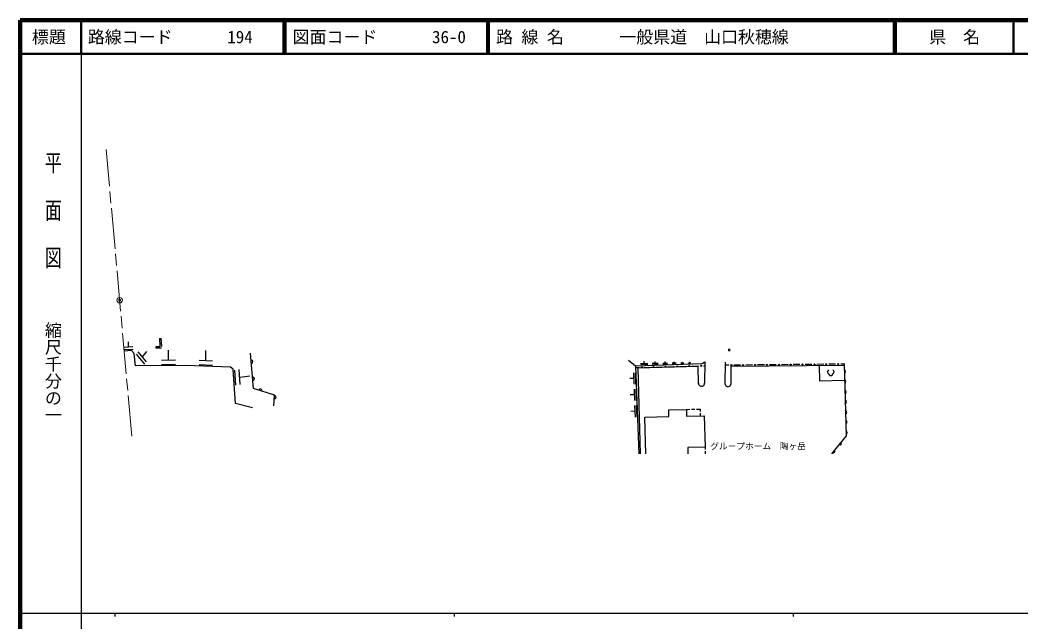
# Model space of a CAD drawing. Units: millimetres on the paper, with parts at other scales. Extents: x 40 to 680, y 20 to 380.
# Drawn here: x 40 to 335.2, y 202.4 to 380 of the extents above; entities that cross this region are included whole.
import ezdxf
from ezdxf.enums import TextEntityAlignment as Align

# ---------------------------------------------------------------- set-up
doc = ezdxf.new("R2010")
doc.units = ezdxf.units.MM
doc.header["$PDMODE"] = 32
doc.header["$PDSIZE"] = 0.5
doc.linetypes.add('CHAIN', pattern=[18.5, 12, -1.5, 3.5, -1.5])
for name, color, linetype, lineweight in [('M-BGD', 7, 'Continuous', 25), ('M-BMK-SRVR', 3, 'Continuous', 13), ('M-OTRS', 6, 'CHAIN', 13), ('M-TTL', 2, 'Continuous', 140), ('M-TTL-BAND', 7, 'Continuous', 25), ('M-TTL-LINE', 7, 'Continuous', 50)]:
    doc.layers.add(name, color=color, linetype=linetype, lineweight=lineweight)
doc.layers.add('M-TTL-TXT', color=7, linetype='Continuous')
doc.styles.add('@ＭＳ ゴシック', font='')
doc.styles.add('ＭＳ ゴシック', font='')
doc.styles.get('@ＭＳ ゴシック').set_extended_font_data('@MS Gothic')
doc.styles.get('ＭＳ ゴシック').set_extended_font_data('MS Gothic')

msp = doc.modelspace()

# ---------------------------------------------------------------- linework, layer by layer
at = {"layer": 'M-BGD'}
for p, q in [((73.306, 283.538), (70.746, 283.364)), ((72.026, 283.451), (71.945, 285.106)), ((80.018, 283.62), (80.016, 283.22)), ((81.242, 283.613), (80.018, 283.62)), ((81.117, 286.14), (81.242, 283.613)), ((81.568, 286.14), (81.692, 283.636)), ((72.855, 282.506), (70.712, 282.353)), ((73.341, 282.828), (70.781, 282.655)), ((73.711, 281.638), (72.855, 282.506)), ((74.071, 277.929), (73.711, 281.638)), ((76.788, 278.465), (74.329, 281.375)), ((77.344, 279.165), (74.885, 282.074)), ((76.115, 280.619), (77.412, 282.251)), ((81.713, 283.211), (80.016, 283.22)), ((83.791, 279.621), (83.816, 282.606)), ((94.78, 279.446), (94.753, 282.524)), ((108.893, 271.293), (107.977, 281.689)), ((248.984, 282.932), (248.99, 282.474)), ((248.984, 282.932), (249.42, 282.93)), ((248.99, 282.474), (249.418, 282.474)), ((88.755, 278.041), (74.071, 277.929)), ((85.826, 278.381), (81.735, 278.303)), ((85.837, 279.66), (81.745, 279.582)), ((102.083, 277.572), (88.755, 278.041)), ((96.718, 279.373), (92.841, 279.519)), ((96.73, 278.08), (92.853, 278.226)), ((102.855, 276.968), (102.083, 277.572)), ((219.463, 279.646), (221.558, 278.015)), ((221.558, 278.015), (241.178, 278.639)), ((221.558, 278.015), (222.452, 252.033)), ((239.971, 277.761), (222.161, 277.256)), ((225.131, 278.645), (223.03, 278.578)), ((225.141, 278.329), (223.04, 278.263)), ((224.081, 278.611), (224.057, 279.347)), ((224.1, 277.52), (226.1, 277.575)), ((228.212, 278.69), (226.458, 278.635)), ((228.22, 278.427), (226.467, 278.372)), ((227.335, 278.662), (227.315, 279.276)), ((227.599, 277.616), (229.598, 277.671)), ((230.994, 278.731), (229.555, 278.686)), ((231.001, 278.516), (229.562, 278.47)), ((230.275, 278.709), (230.259, 279.212)), ((231.098, 277.712), (233.097, 277.767)), ((233.508, 278.769), (232.353, 278.732)), ((233.513, 278.595), (232.358, 278.559)), ((232.93, 278.75), (232.917, 279.155)), ((234.596, 277.808), (236.596, 277.863)), ((235.778, 278.802), (234.88, 278.774)), ((235.782, 278.668), (234.884, 278.639)), ((235.329, 278.788), (235.319, 279.102)), ((237.829, 278.833), (237.163, 278.811)), ((237.832, 278.733), (237.166, 278.711)), ((237.496, 278.822), (237.489, 279.055)), ((238.095, 277.904), (240.094, 277.959)), ((240.102, 272.801), (239.971, 277.761)), ((241.178, 278.639), (241.945, 279.158)), ((241.594, 278), (241.937, 278.01)), ((241.945, 279.158), (241.904, 272.872)), ((247.967, 279.099), (247.901, 272.744)), ((249.028, 278.176), (248.05, 278.167)), ((249.7, 272.695), (249.773, 277.863)), ((249.773, 277.863), (283.035, 278.189)), ((252.528, 278.209), (250.528, 278.19)), ((256.028, 278.241), (254.028, 278.222)), ((259.527, 278.273), (257.527, 278.255)), ((263.027, 278.306), (261.027, 278.287)), ((266.527, 278.338), (264.527, 278.32)), ((270.027, 278.371), (268.027, 278.352)), ((273.527, 278.403), (271.527, 278.385)), ((277.027, 278.436), (275.027, 278.417)), ((275.674, 278.117), (275.776, 273.555)), ((280.526, 278.468), (278.527, 278.449)), ((283.026, 278.491), (282.026, 278.482)), ((283.02, 278.712), (283.601, 257.33)), ((103.515, 266.87), (102.855, 276.968)), ((103.67, 272.264), (103.366, 276.745)), ((104.952, 272.432), (104.649, 276.912)), ((104.801, 274.672), (107.793, 275.063)), ((220.931, 275.917), (221.045, 272.598)), ((221.429, 275.934), (221.543, 272.615)), ((221.601, 277.451), (222.601, 277.479)), ((222.161, 277.256), (222.862, 252.032)), ((220.988, 274.257), (219.826, 274.217)), ((275.776, 273.555), (283.155, 273.761)), ((115.05, 269.349), (108.893, 271.293)), ((114.81, 266.204), (115.05, 269.349)), ((221.148, 269.438), (219.972, 269.398)), ((221.09, 271.119), (221.206, 267.758)), ((221.594, 271.136), (221.71, 267.776)), ((108.525, 265.634), (103.515, 266.87)), ((221.251, 266.279), (221.368, 262.878)), ((221.761, 266.297), (221.878, 262.895)), ((221.309, 264.579), (220.119, 264.538)), ((224.22, 262.813), (231.369, 263.013)), ((224.522, 252.032), (224.22, 262.813)), ((231.313, 264.998), (236.517, 265.144)), ((231.369, 263.013), (231.313, 264.998)), ((236.517, 265.144), (237.538, 265.165)), ((236.517, 265.144), (236.574, 263.106)), ((236.574, 263.106), (241.767, 263.252)), ((238.038, 265.176), (239.038, 265.197)), ((239.538, 265.208), (240.559, 265.23)), ((240.559, 265.23), (240.576, 264.474)), ((240.586, 263.974), (240.602, 263.219)), ((241.767, 263.252), (242.026, 254.021)), ((283.601, 257.33), (279.304, 252.006)), ((242.026, 254.021), (236.911, 253.877)), ((236.911, 253.877), (236.963, 252.026)), ((242.026, 254.021), (242.047, 253.272)), ((242.061, 252.772), (242.082, 252.023))]:
    msp.add_line(p, q, dxfattribs=at)
for centre in [(223.351, 277.499), (226.849, 277.595), (230.348, 277.691), (233.847, 277.788), (237.345, 277.884), (240.844, 277.98), (249.778, 278.183), (253.278, 278.216), (256.777, 278.248), (260.277, 278.28), (263.777, 278.313), (267.277, 278.345), (270.777, 278.378), (274.277, 278.41), (277.777, 278.442), (281.276, 278.475)]:
    msp.add_circle(centre, 0.15, dxfattribs=at)
for centre, radius, start, end in [((108.198, 279.175), 0.5, 275.0371, 95.0371), ((108.637, 274.195), 0.5, 275.0371, 95.0371), ((278.71, 276.235), 0.599, 113.44836, 257.2818), ((279.111, 275.618), 0.534, 176.52859, 3.47141), ((279.513, 276.235), 0.599, 282.7182, 66.55164), ((282.973, 276.32), 0.512, 284.23565, 78.87489), ((241.003, 272.836), 0.902, 180.74765, 2.28226), ((248.8, 272.72), 0.9, 178.45184, 359.9203), ((283.054, 273.321), 0.512, 284.23565, 78.87489), ((110.883, 270.664), 0.5, 342.47586, 162.47586), ((115.002, 268.72), 0.5, 265.63278, 85.63278), ((283.136, 270.322), 0.512, 284.23565, 78.87489), ((283.217, 267.323), 0.512, 284.23565, 78.87489), ((283.298, 264.324), 0.512, 284.23565, 78.87489), ((283.38, 261.326), 0.512, 284.23565, 78.87489), ((283.461, 258.327), 0.512, 284.23565, 78.87489), ((281.729, 255.189), 0.512, 243.77436, 38.41359), ((279.845, 252.855), 0.512, 243.77436, 38.41359)]:
    msp.add_arc(centre, radius, start, end, dxfattribs=at)
at = {"layer": 'M-BMK-SRVR'}
msp.add_circle((69.378, 297.343), 0.8, dxfattribs=at)
at = {"layer": 'M-OTRS', "color": 2}
msp.add_line((72.949, 257.233), (65.422, 341.761), dxfattribs=at)
at = {"layer": 'M-OTRS'}
msp.add_point((69.378, 297.343), dxfattribs=at)
at = {"layer": 'M-TTL'}
for p, q in [((40, 380), (40, 20)), ((680, 380), (40, 380))]:
    msp.add_line(p, q, dxfattribs=at)
at = {"layer": 'M-TTL-BAND'}
for p, q in [((58, 370), (58, 20)), ((40, 205), (579, 205)), ((68, 205), (68, 204)), ((168, 205), (168, 204)), ((268, 205), (268, 204))]:
    msp.add_line(p, q, dxfattribs=at)
at = {"layer": 'M-TTL-LINE'}
for p, q in [((58, 380), (58, 370)), ((117.75, 380), (117.75, 370)), ((118.25, 380), (118.25, 370)), ((177.75, 380), (177.75, 370)), ((178.25, 380), (178.25, 370)), ((297.75, 380), (297.75, 370)), ((298.25, 380), (298.25, 370)), ((333, 380), (333, 370)), ((40, 370), (680, 370))]:
    msp.add_line(p, q, dxfattribs=at)

# ---------------------------------------------------------------- texts
at = {"layer": 'M-BGD', "style": 'ＭＳ ゴシック'}
msp.add_text('グループホーム\u3000陶ヶ岳', height=1.833, dxfattribs=at).set_placement((257.668, 252.789), align=Align.BOTTOM_CENTER)
at = {"layer": 'M-TTL-BAND', "style": '@ＭＳ ゴシック', "width": 1.4}
msp.add_text('平  面  図', height=3.666, rotation=270, dxfattribs=at).set_placement((49.777, 306.475), align=Align.MIDDLE_RIGHT)
at = {"layer": 'M-TTL-BAND', "style": '@ＭＳ ゴシック'}
msp.add_text('縮尺千分の一', height=3.666, rotation=270, dxfattribs=at).set_placement((49.777, 261.03), align=Align.MIDDLE_RIGHT)
at = {"layer": 'M-TTL-TXT', "style": 'ＭＳ ゴシック'}
for s, p in [('標題', (48.5, 375)), ('県\u3000名', (315.625, 375))]:
    msp.add_text(s, height=3.666, dxfattribs=at).set_placement(p, align=Align.MIDDLE_CENTER)
for s, p in [('路線コード', (60, 375)), ('194', (101.142, 375)), ('図面コード', (120.38, 375)), ('36-0', (161.521, 375)), ('路 線 名', (180.38, 375)), ('一般県道\u3000山口秋穂線', (216.734, 375))]:
    msp.add_text(s, height=3.666, dxfattribs=at).set_placement(p, align=Align.MIDDLE_LEFT)

doc.saveas('drawing.dxf')
